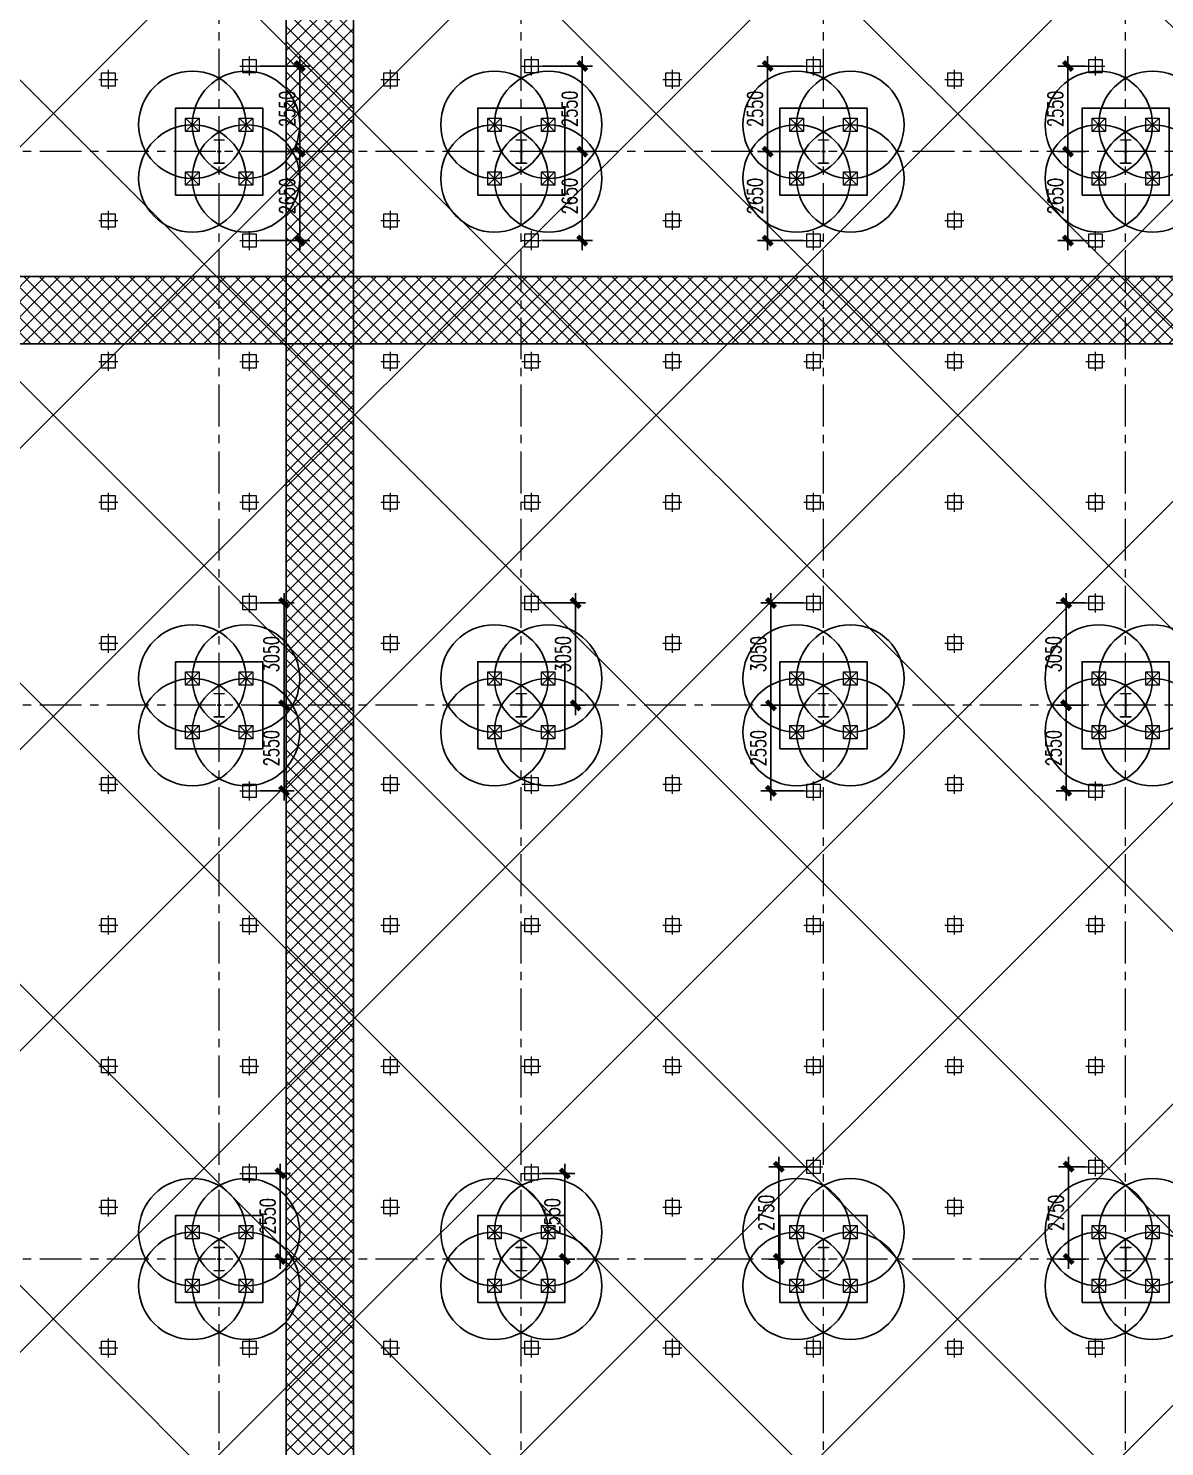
# Model space of a CAD drawing. Extents: x -1201378 to 2367219, y -619313 to 244905.
# Drawn here: x -506441 to -472597, y -53189 to -10925 of the extents above; entities that cross this region are included whole.
import ezdxf

# ---------------------------------------------------------------- set-up
doc = ezdxf.new("R2010")
doc.units = 0
doc.header["$LTSCALE"] = 1000
doc.linetypes.add('CENTER', pattern=[2, 1.25, -0.25, 0.25, -0.25])
doc.layers.get('0').update_dxf_attribs({"linetype": 'CONTINUOUS'})
doc.layers.get('Defpoints').update_dxf_attribs({"linetype": 'CONTINUOUS'})
for name, color, linetype in [('Hatch-一般填充', 252, 'CONTINUOUS'), ('S-DIMZ', 115, 'CONTINUOUS'), ('S-DOTE1', 140, 'CENTER'), ('S-HATCH1-W', 252, 'CONTINUOUS'), ('S-HJD', 97, 'CONTINUOUS')]:
    doc.layers.add(name, color=color, linetype=linetype)
for name, color, linetype, lineweight in [('S-axis', 111, 'CONTINUOUS', 0), ('S-col', 2, 'CONTINUOUS', 0), ('S-dote', 5, 'CENTER', 0), ('S-zhuang', 1, 'CONTINUOUS', 0)]:
    doc.layers.add(name, color=color, linetype=linetype, lineweight=lineweight)
doc.styles.add('SS1', font='tj-romans1.shx', dxfattribs={"width": 0.7, "bigfont": 'tj-hztxt1.shx'})
doc.dimstyles.new('S-150-ARCHI', dxfattribs={"dimscale": 150, "dimtxt": 3, "dimasz": 2, "dimexe": 2, "dimexo": 2, "dimgap": 1, "dimtad": 1, "dimdec": 0, "dimzin": 0, "dimdsep": 46, "dimtxsty": 'SS1', "dimblk1": 'TT', "dimblk2": 'TT', "dimsah": 1, "dimcen": 1, "dimclrd": 256, "dimclre": 256, "dimclrt": 256, "dimadec": 0, "dimazin": 0, "dimtfac": 1, "dimtdec": 0, "dimtix": 1, "dimtmove": 2, "dimatfit": 0, "dimldrblk": 'TT', "dimfxl": 2, "dimtolj": 1, "dimtzin": 0, "dimarcsym": 0})

# ---------------------------------------------------------------- blocks, each defined once
blk = doc.blocks.new('2#轴网')
at = {"layer": 'S-dote'}
for p, q in [((-200758.5, -270787), (-200758.5, -175298.2)), ((-191758.5, -270787), (-191758.5, -175298.2)), ((-182758.5, -270787), (-182758.5, -175298.2)), ((-173758.5, -270787), (-173758.5, -175298.2)), ((-74854.3, -214598.2), (-251154.3, -214598.2)), ((-74854.3, -231098.2), (-251154.3, -231098.2)), ((-74854.3, -247598.2), (-251154.3, -247598.2))]:
    blk.add_line(p, q, dxfattribs=at)
blk = doc.blocks.new('nt66')
at = {"layer": 'S-col'}
blk.add_lwpolyline([(-195790, 766820), (-195490, 766820), (-195490, 766808), (-195636, 766808), (-195636, 766132), (-195490, 766132), (-195490, 766120), (-195790, 766120), (-195790, 766132), (-195644, 766132), (-195644, 766808), (-195790, 766808)], close=True, dxfattribs=at)
blk = doc.blocks.new('33333')
for p in [(-50214, -76900), (-41214, -76900), (-32214, -76900), (-23214, -76900), (-50214, -93400), (-41214, -93400), (-32214, -93400), (-23214, -93400), (-50214, -109900), (-41214, -109900), (-32214, -109900), (-23214, -109900)]:
    blk.add_blockref('nt66', p)
blk = doc.blocks.new('地坪桩')
at = {"layer": 'S-zhuang'}
for p, q in [((173863, 162797), (174429, 162797)), ((174146, 162514), (174146, 163080))]:
    blk.add_line(p, q, dxfattribs=at)
blk.add_lwpolyline([(173946, 162597), (173946, 162997), (174346, 162997), (174346, 162597)], close=True, dxfattribs=at)
blk = doc.blocks.new('S-ZHUANG-400')
at = {"layer": 'S-zhuang'}
for p, q in [((200, -200), (-200, 200)), ((-200, -200), (200, 200))]:
    blk.add_line(p, q, dxfattribs=at)
blk.add_lwpolyline([(-200, 200), (200, 200), (200, -200), (-200, -200)], close=True, dxfattribs=at)
blk = doc.blocks.new('CT4')
at = {"layer": 'Defpoints'}
for centre in [(-100831, -168442), (-99231, -168442), (-100831, -170042), (-99231, -170042)]:
    blk.add_circle(centre, 1600, dxfattribs=at)
at = {"layer": 'S-DOTE1', "ltscale": 0.25}
for p, q in [((-99971, -169242), (-100091, -169242)), ((-100031, -169182), (-100031, -169302))]:
    blk.add_line(p, q, dxfattribs=at)
at = {"layer": 'S-HATCH1-W'}
blk.add_lwpolyline([(-101331, -170542), (-101331, -167942), (-98731, -167942), (-98731, -170542)], close=True, dxfattribs=at)
at = {"layer": 'S-zhuang', "rotation": 90.00000000000001}
for p in [(-100831, -168442), (-99231, -168442), (-100831, -170042), (-99231, -170042)]:
    blk.add_blockref('S-ZHUANG-400', p, dxfattribs=at)
blk = doc.blocks.new('2#主楼桩')
at = {"layer": 'S-zhuang'}
for p in [(-1000727, 154644), (-991727, 154644), (-982727, 154644), (-973727, 154644), (-1000727, 138144), (-991727, 138144), (-982727, 138144), (-973727, 138144), (-1000727, 121644), (-991727, 121644), (-982727, 121644), (-973727, 121644)]:
    blk.add_blockref('CT4', p, dxfattribs=at)
blk = doc.blocks.new('TT')
blk.add_line((-0.97, 0), (0.97, 0))
at = {"const_width": 0.45}
blk.add_lwpolyline([(-0.44, -0.44), (0.44, 0.44)], dxfattribs=at)
blk = doc.blocks.new('*D3212')
at = {"layer": 'Defpoints', "color": 0, "transparency": 16777216}
for p in [(-499858, -45048), (-499858, -47598), (-498937, -47598)]:
    blk.add_point(p, dxfattribs=at)
at = {"layer": 'S-DIMZ', "lineweight": -2, "transparency": 16777216}
for p, q in [((-499558, -45048), (-498637, -45048)), ((-498937, -45348), (-498937, -47298)), ((-499558, -47598), (-498637, -47598))]:
    blk.add_line(p, q, dxfattribs=at)
at = {"layer": 'S-DIMZ', "lineweight": -2, "transparency": 16777216, "xscale": 300, "yscale": 300, "zscale": 300}
for p, rotation in [((-498937, -45048), 90), ((-498937, -47598), 270)]:
    blk.add_blockref('TT', p, dxfattribs=dict(at, rotation=rotation))
at = {"layer": 'S-DIMZ', "transparency": 16777216, "insert": (-499312, -46323), "char_height": 450, "attachment_point": 5, "rotation": 90, "style": 'SS1'}
blk.add_mtext('\\A1;2550', dxfattribs=at)
blk = doc.blocks.new('*D3213')
at = {"layer": 'Defpoints', "color": 0, "transparency": 16777216}
for p in [(-491458, -45048), (-491458, -47598), (-490462, -47598)]:
    blk.add_point(p, dxfattribs=at)
at = {"layer": 'S-DIMZ', "lineweight": -2, "transparency": 16777216}
for p, q in [((-491158, -45048), (-490162, -45048)), ((-490462, -45348), (-490462, -47298)), ((-491158, -47598), (-490162, -47598))]:
    blk.add_line(p, q, dxfattribs=at)
at = {"layer": 'S-DIMZ', "lineweight": -2, "transparency": 16777216, "xscale": 300, "yscale": 300, "zscale": 300}
for p, rotation in [((-490462, -45048), 90), ((-490462, -47598), 270)]:
    blk.add_blockref('TT', p, dxfattribs=dict(at, rotation=rotation))
at = {"layer": 'S-DIMZ', "transparency": 16777216, "insert": (-490837, -46323), "char_height": 450, "attachment_point": 5, "rotation": 90, "style": 'SS1'}
blk.add_mtext('\\A1;2550', dxfattribs=at)
blk = doc.blocks.new('*D3214')
at = {"layer": 'Defpoints', "color": 0, "transparency": 16777216}
for p in [(-483058, -44848), (-484088, -47598), (-483058, -47598)]:
    blk.add_point(p, dxfattribs=at)
at = {"layer": 'S-DIMZ', "lineweight": -2, "transparency": 16777216}
for p, q in [((-483358, -44848), (-484388, -44848)), ((-484088, -45148), (-484088, -47298)), ((-483358, -47598), (-484388, -47598))]:
    blk.add_line(p, q, dxfattribs=at)
at = {"layer": 'S-DIMZ', "lineweight": -2, "transparency": 16777216, "xscale": 300, "yscale": 300, "zscale": 300}
for p, rotation in [((-484088, -44848), 90), ((-484088, -47598), 270)]:
    blk.add_blockref('TT', p, dxfattribs=dict(at, rotation=rotation))
at = {"layer": 'S-DIMZ', "transparency": 16777216, "insert": (-484463, -46223), "char_height": 450, "attachment_point": 5, "rotation": 90, "style": 'SS1'}
blk.add_mtext('\\A1;2750', dxfattribs=at)
blk = doc.blocks.new('*D3215')
at = {"layer": 'Defpoints', "color": 0, "transparency": 16777216}
for p in [(-474658, -44848), (-475457, -47598), (-474658, -47598)]:
    blk.add_point(p, dxfattribs=at)
at = {"layer": 'S-DIMZ', "lineweight": -2, "transparency": 16777216}
for p, q in [((-474958, -44848), (-475757, -44848)), ((-475457, -45148), (-475457, -47298)), ((-474958, -47598), (-475757, -47598))]:
    blk.add_line(p, q, dxfattribs=at)
at = {"layer": 'S-DIMZ', "lineweight": -2, "transparency": 16777216, "xscale": 300, "yscale": 300, "zscale": 300}
for p, rotation in [((-475457, -44848), 90), ((-475457, -47598), 270)]:
    blk.add_blockref('TT', p, dxfattribs=dict(at, rotation=rotation))
at = {"layer": 'S-DIMZ', "transparency": 16777216, "insert": (-475832, -46223), "char_height": 450, "attachment_point": 5, "rotation": 90, "style": 'SS1'}
blk.add_mtext('\\A1;2750', dxfattribs=at)
blk = doc.blocks.new('*D3222')
at = {"layer": 'Defpoints', "color": 0, "transparency": 16777216}
for p in [(-499858, -31098), (-498827, -31098), (-499858, -33648)]:
    blk.add_point(p, dxfattribs=at)
at = {"layer": 'S-DIMZ', "lineweight": -2, "transparency": 16777216}
for p, q in [((-499558, -31098), (-498527, -31098)), ((-498827, -33348), (-498827, -31398)), ((-499558, -33648), (-498527, -33648))]:
    blk.add_line(p, q, dxfattribs=at)
at = {"layer": 'S-DIMZ', "lineweight": -2, "transparency": 16777216, "xscale": 300, "yscale": 300, "zscale": 300}
for p, rotation in [((-498827, -31098), 90), ((-498827, -33648), 270)]:
    blk.add_blockref('TT', p, dxfattribs=dict(at, rotation=rotation))
at = {"layer": 'S-DIMZ', "transparency": 16777216, "insert": (-499202, -32373), "char_height": 450, "attachment_point": 5, "rotation": 90, "style": 'SS1'}
blk.add_mtext('\\A1;2550', dxfattribs=at)
blk = doc.blocks.new('*D3223')
at = {"layer": 'Defpoints', "color": 0, "transparency": 16777216}
for p in [(-484323, -31098), (-483058, -31098), (-483058, -33648)]:
    blk.add_point(p, dxfattribs=at)
at = {"layer": 'S-DIMZ', "lineweight": -2, "transparency": 16777216}
for p, q in [((-483358, -31098), (-484623, -31098)), ((-484323, -33348), (-484323, -31398)), ((-483358, -33648), (-484623, -33648))]:
    blk.add_line(p, q, dxfattribs=at)
at = {"layer": 'S-DIMZ', "lineweight": -2, "transparency": 16777216, "xscale": 300, "yscale": 300, "zscale": 300}
for p, rotation in [((-484323, -31098), 90), ((-484323, -33648), 270)]:
    blk.add_blockref('TT', p, dxfattribs=dict(at, rotation=rotation))
at = {"layer": 'S-DIMZ', "transparency": 16777216, "insert": (-484698, -32373), "char_height": 450, "attachment_point": 5, "rotation": 90, "style": 'SS1'}
blk.add_mtext('\\A1;2550', dxfattribs=at)
blk = doc.blocks.new('*D3224')
at = {"layer": 'Defpoints', "color": 0, "transparency": 16777216}
for p in [(-475531, -31098), (-474658, -31098), (-474658, -33648)]:
    blk.add_point(p, dxfattribs=at)
at = {"layer": 'S-DIMZ', "lineweight": -2, "transparency": 16777216}
for p, q in [((-474958, -31098), (-475831, -31098)), ((-475531, -33348), (-475531, -31398)), ((-474958, -33648), (-475831, -33648))]:
    blk.add_line(p, q, dxfattribs=at)
at = {"layer": 'S-DIMZ', "lineweight": -2, "transparency": 16777216, "xscale": 300, "yscale": 300, "zscale": 300}
for p, rotation in [((-475531, -31098), 90), ((-475531, -33648), 270)]:
    blk.add_blockref('TT', p, dxfattribs=dict(at, rotation=rotation))
at = {"layer": 'S-DIMZ', "transparency": 16777216, "insert": (-475906, -32373), "char_height": 450, "attachment_point": 5, "rotation": 90, "style": 'SS1'}
blk.add_mtext('\\A1;2550', dxfattribs=at)
blk = doc.blocks.new('*D3236')
at = {"layer": 'Defpoints', "color": 0, "transparency": 16777216}
for p in [(-499858, -28048), (-499858, -31098), (-498827, -31098)]:
    blk.add_point(p, dxfattribs=at)
at = {"layer": 'S-DIMZ', "lineweight": -2, "transparency": 16777216}
for p, q in [((-499558, -28048), (-498527, -28048)), ((-498827, -28348), (-498827, -30798)), ((-499558, -31098), (-498527, -31098))]:
    blk.add_line(p, q, dxfattribs=at)
at = {"layer": 'S-DIMZ', "lineweight": -2, "transparency": 16777216, "xscale": 300, "yscale": 300, "zscale": 300}
for p, rotation in [((-498827, -28048), 90), ((-498827, -31098), 270)]:
    blk.add_blockref('TT', p, dxfattribs=dict(at, rotation=rotation))
at = {"layer": 'S-DIMZ', "transparency": 16777216, "insert": (-499202, -29573), "char_height": 450, "attachment_point": 5, "rotation": 90, "style": 'SS1'}
blk.add_mtext('\\A1;3050', dxfattribs=at)
blk = doc.blocks.new('*D3237')
at = {"layer": 'Defpoints', "color": 0, "transparency": 16777216}
for p in [(-491458, -28048), (-491458, -31098), (-490143, -31098)]:
    blk.add_point(p, dxfattribs=at)
at = {"layer": 'S-DIMZ', "lineweight": -2, "transparency": 16777216}
for p, q in [((-491158, -28048), (-489843, -28048)), ((-490143, -28348), (-490143, -30798)), ((-491158, -31098), (-489843, -31098))]:
    blk.add_line(p, q, dxfattribs=at)
at = {"layer": 'S-DIMZ', "lineweight": -2, "transparency": 16777216, "xscale": 300, "yscale": 300, "zscale": 300}
for p, rotation in [((-490143, -28048), 90), ((-490143, -31098), 270)]:
    blk.add_blockref('TT', p, dxfattribs=dict(at, rotation=rotation))
at = {"layer": 'S-DIMZ', "transparency": 16777216, "insert": (-490518, -29573), "char_height": 450, "attachment_point": 5, "rotation": 90, "style": 'SS1'}
blk.add_mtext('\\A1;3050', dxfattribs=at)
blk = doc.blocks.new('*D3238')
at = {"layer": 'Defpoints', "color": 0, "transparency": 16777216}
for p in [(-483058, -28048), (-484323, -31098), (-483058, -31098)]:
    blk.add_point(p, dxfattribs=at)
at = {"layer": 'S-DIMZ', "lineweight": -2, "transparency": 16777216}
for p, q in [((-483358, -28048), (-484623, -28048)), ((-484323, -28348), (-484323, -30798)), ((-483358, -31098), (-484623, -31098))]:
    blk.add_line(p, q, dxfattribs=at)
at = {"layer": 'S-DIMZ', "lineweight": -2, "transparency": 16777216, "xscale": 300, "yscale": 300, "zscale": 300}
for p, rotation in [((-484323, -28048), 90), ((-484323, -31098), 270)]:
    blk.add_blockref('TT', p, dxfattribs=dict(at, rotation=rotation))
at = {"layer": 'S-DIMZ', "transparency": 16777216, "insert": (-484698, -29573), "char_height": 450, "attachment_point": 5, "rotation": 90, "style": 'SS1'}
blk.add_mtext('\\A1;3050', dxfattribs=at)
blk = doc.blocks.new('*D3239')
at = {"layer": 'Defpoints', "color": 0, "transparency": 16777216}
for p in [(-474658, -28048), (-475531, -31098), (-474658, -31098)]:
    blk.add_point(p, dxfattribs=at)
at = {"layer": 'S-DIMZ', "lineweight": -2, "transparency": 16777216}
for p, q in [((-474958, -28048), (-475831, -28048)), ((-475531, -28348), (-475531, -30798)), ((-474958, -31098), (-475831, -31098))]:
    blk.add_line(p, q, dxfattribs=at)
at = {"layer": 'S-DIMZ', "lineweight": -2, "transparency": 16777216, "xscale": 300, "yscale": 300, "zscale": 300}
for p, rotation in [((-475531, -28048), 90), ((-475531, -31098), 270)]:
    blk.add_blockref('TT', p, dxfattribs=dict(at, rotation=rotation))
at = {"layer": 'S-DIMZ', "transparency": 16777216, "insert": (-475906, -29573), "char_height": 450, "attachment_point": 5, "rotation": 90, "style": 'SS1'}
blk.add_mtext('\\A1;3050', dxfattribs=at)
blk = doc.blocks.new('*D3250')
at = {"layer": 'Defpoints', "color": 0, "transparency": 16777216}
for p in [(-499858, -14598), (-498358, -14598), (-499858, -17248)]:
    blk.add_point(p, dxfattribs=at)
at = {"layer": 'S-DIMZ', "lineweight": -2, "transparency": 16777216}
for p, q in [((-499558, -14598), (-498058, -14598)), ((-498358, -16948), (-498358, -14898)), ((-499558, -17248), (-498058, -17248))]:
    blk.add_line(p, q, dxfattribs=at)
at = {"layer": 'S-DIMZ', "lineweight": -2, "transparency": 16777216, "xscale": 300, "yscale": 300, "zscale": 300}
for p, rotation in [((-498358, -14598), 90), ((-498358, -17248), 270)]:
    blk.add_blockref('TT', p, dxfattribs=dict(at, rotation=rotation))
at = {"layer": 'S-DIMZ', "transparency": 16777216, "insert": (-498733, -15923), "char_height": 450, "attachment_point": 5, "rotation": 90, "style": 'SS1'}
blk.add_mtext('\\A1;2650', dxfattribs=at)
blk = doc.blocks.new('*D3251')
at = {"layer": 'Defpoints', "color": 0, "transparency": 16777216}
for p in [(-499858, -12048), (-498358, -12048), (-499858, -14598)]:
    blk.add_point(p, dxfattribs=at)
at = {"layer": 'S-DIMZ', "lineweight": -2, "transparency": 16777216}
for p, q in [((-499558, -12048), (-498058, -12048)), ((-498358, -14298), (-498358, -12348)), ((-499558, -14598), (-498058, -14598))]:
    blk.add_line(p, q, dxfattribs=at)
at = {"layer": 'S-DIMZ', "lineweight": -2, "transparency": 16777216, "xscale": 300, "yscale": 300, "zscale": 300}
for p, rotation in [((-498358, -12048), 90), ((-498358, -14598), 270)]:
    blk.add_blockref('TT', p, dxfattribs=dict(at, rotation=rotation))
at = {"layer": 'S-DIMZ', "transparency": 16777216, "insert": (-498733, -13323), "char_height": 450, "attachment_point": 5, "rotation": 90, "style": 'SS1'}
blk.add_mtext('\\A1;2550', dxfattribs=at)
blk = doc.blocks.new('*D3252')
at = {"layer": 'Defpoints', "color": 0, "transparency": 16777216}
for p in [(-491458, -14598), (-489942, -14598), (-491458, -17248)]:
    blk.add_point(p, dxfattribs=at)
at = {"layer": 'S-DIMZ', "lineweight": -2, "transparency": 16777216}
for p, q in [((-491158, -14598), (-489642, -14598)), ((-489942, -16948), (-489942, -14898)), ((-491158, -17248), (-489642, -17248))]:
    blk.add_line(p, q, dxfattribs=at)
at = {"layer": 'S-DIMZ', "lineweight": -2, "transparency": 16777216, "xscale": 300, "yscale": 300, "zscale": 300}
for p, rotation in [((-489942, -14598), 90), ((-489942, -17248), 270)]:
    blk.add_blockref('TT', p, dxfattribs=dict(at, rotation=rotation))
at = {"layer": 'S-DIMZ', "transparency": 16777216, "insert": (-490317, -15923), "char_height": 450, "attachment_point": 5, "rotation": 90, "style": 'SS1'}
blk.add_mtext('\\A1;2650', dxfattribs=at)
blk = doc.blocks.new('*D3253')
at = {"layer": 'Defpoints', "color": 0, "transparency": 16777216}
for p in [(-491458, -12048), (-489942, -12048), (-491458, -14598)]:
    blk.add_point(p, dxfattribs=at)
at = {"layer": 'S-DIMZ', "lineweight": -2, "transparency": 16777216}
for p, q in [((-491158, -12048), (-489642, -12048)), ((-489942, -14298), (-489942, -12348)), ((-491158, -14598), (-489642, -14598))]:
    blk.add_line(p, q, dxfattribs=at)
at = {"layer": 'S-DIMZ', "lineweight": -2, "transparency": 16777216, "xscale": 300, "yscale": 300, "zscale": 300}
for p, rotation in [((-489942, -12048), 90), ((-489942, -14598), 270)]:
    blk.add_blockref('TT', p, dxfattribs=dict(at, rotation=rotation))
at = {"layer": 'S-DIMZ', "transparency": 16777216, "insert": (-490317, -13323), "char_height": 450, "attachment_point": 5, "rotation": 90, "style": 'SS1'}
blk.add_mtext('\\A1;2550', dxfattribs=at)
blk = doc.blocks.new('*D3254')
at = {"layer": 'Defpoints', "color": 0, "transparency": 16777216}
for p in [(-484421, -14598), (-483058, -14598), (-483058, -17248)]:
    blk.add_point(p, dxfattribs=at)
at = {"layer": 'S-DIMZ', "lineweight": -2, "transparency": 16777216}
for p, q in [((-483358, -14598), (-484721, -14598)), ((-484421, -16948), (-484421, -14898)), ((-483358, -17248), (-484721, -17248))]:
    blk.add_line(p, q, dxfattribs=at)
at = {"layer": 'S-DIMZ', "lineweight": -2, "transparency": 16777216, "xscale": 300, "yscale": 300, "zscale": 300}
for p, rotation in [((-484421, -14598), 90), ((-484421, -17248), 270)]:
    blk.add_blockref('TT', p, dxfattribs=dict(at, rotation=rotation))
at = {"layer": 'S-DIMZ', "transparency": 16777216, "insert": (-484796, -15923), "char_height": 450, "attachment_point": 5, "rotation": 90, "style": 'SS1'}
blk.add_mtext('\\A1;2650', dxfattribs=at)
blk = doc.blocks.new('*D3255')
at = {"layer": 'Defpoints', "color": 0, "transparency": 16777216}
for p in [(-484421, -12048), (-483058, -12048), (-483058, -14598)]:
    blk.add_point(p, dxfattribs=at)
at = {"layer": 'S-DIMZ', "lineweight": -2, "transparency": 16777216}
for p, q in [((-483358, -12048), (-484721, -12048)), ((-484421, -14298), (-484421, -12348)), ((-483358, -14598), (-484721, -14598))]:
    blk.add_line(p, q, dxfattribs=at)
at = {"layer": 'S-DIMZ', "lineweight": -2, "transparency": 16777216, "xscale": 300, "yscale": 300, "zscale": 300}
for p, rotation in [((-484421, -12048), 90), ((-484421, -14598), 270)]:
    blk.add_blockref('TT', p, dxfattribs=dict(at, rotation=rotation))
at = {"layer": 'S-DIMZ', "transparency": 16777216, "insert": (-484796, -13323), "char_height": 450, "attachment_point": 5, "rotation": 90, "style": 'SS1'}
blk.add_mtext('\\A1;2550', dxfattribs=at)
blk = doc.blocks.new('*D3256')
at = {"layer": 'Defpoints', "color": 0, "transparency": 16777216}
for p in [(-475477, -14598), (-474658, -14598), (-474658, -17248)]:
    blk.add_point(p, dxfattribs=at)
at = {"layer": 'S-DIMZ', "lineweight": -2, "transparency": 16777216}
for p, q in [((-474958, -14598), (-475777, -14598)), ((-475477, -16948), (-475477, -14898)), ((-474958, -17248), (-475777, -17248))]:
    blk.add_line(p, q, dxfattribs=at)
at = {"layer": 'S-DIMZ', "lineweight": -2, "transparency": 16777216, "xscale": 300, "yscale": 300, "zscale": 300}
for p, rotation in [((-475477, -14598), 90), ((-475477, -17248), 270)]:
    blk.add_blockref('TT', p, dxfattribs=dict(at, rotation=rotation))
at = {"layer": 'S-DIMZ', "transparency": 16777216, "insert": (-475852, -15923), "char_height": 450, "attachment_point": 5, "rotation": 90, "style": 'SS1'}
blk.add_mtext('\\A1;2650', dxfattribs=at)
blk = doc.blocks.new('*D3257')
at = {"layer": 'Defpoints', "color": 0, "transparency": 16777216}
for p in [(-475477, -12048), (-474658, -12048), (-474658, -14598)]:
    blk.add_point(p, dxfattribs=at)
at = {"layer": 'S-DIMZ', "lineweight": -2, "transparency": 16777216}
for p, q in [((-474958, -12048), (-475777, -12048)), ((-475477, -14298), (-475477, -12348)), ((-474958, -14598), (-475777, -14598))]:
    blk.add_line(p, q, dxfattribs=at)
at = {"layer": 'S-DIMZ', "lineweight": -2, "transparency": 16777216, "xscale": 300, "yscale": 300, "zscale": 300}
for p, rotation in [((-475477, -12048), 90), ((-475477, -14598), 270)]:
    blk.add_blockref('TT', p, dxfattribs=dict(at, rotation=rotation))
at = {"layer": 'S-DIMZ', "transparency": 16777216, "insert": (-475852, -13323), "char_height": 450, "attachment_point": 5, "rotation": 90, "style": 'SS1'}
blk.add_mtext('\\A1;2550', dxfattribs=at)

msp = doc.modelspace()

# ---------------------------------------------------------------- hatches: boundary and pattern name
at = {"layer": 'Hatch-一般填充'}
h = msp.add_hatch(dxfattribs=at)
h.set_pattern_fill('ANSI37', color=256, scale=2000)
h.set_pattern_definition([(45, (-600000, 0), (-4490.13, 4490.13), []), (135, (-600000, 0), (-4490.13, -4490.13), [])])
edge = h.paths.add_edge_path()
edge.add_line((-509758.5, 18401.8), (-509758.5, -64098.2))
edge.add_line((-509758.5, -64098.2), (-410758.5, -64098.2))
edge.add_line((-410758.5, -64098.2), (-410758.5, 18401.8))
edge.add_line((-410758.5, 18401.8), (-509758.5, 18401.8))
at = {"layer": 'S-HJD'}
h = msp.add_hatch(dxfattribs=at)
h.set_pattern_fill('ANSI37', color=256, scale=100, angle=-180)
h.paths.add_polyline_path([(-498758.5, -64098.2), (-496758.5, -64098.2), (-496758.5, 18401.8), (-498758.5, 18401.8)])
h = msp.add_hatch(dxfattribs=at)
h.set_pattern_fill('ANSI37', color=256, scale=100, angle=-180)
h.paths.add_polyline_path([(-511758.5, -18323.2), (-511758.5, -19923.2), (-531127, -19923.2), (-531772.4, -21923.2), (-509758.5, -21923.2), (-509758.5, -20323.2), (-383758.5, -20323.2), (-383758.5, -18323.2)])

# ---------------------------------------------------------------- linework, layer by layer
msp.add_lwpolyline([(-498758.5, -64098.2), (-496758.5, -64098.2), (-496758.5, 18401.8), (-498758.5, 18401.8)], close=True, dxfattribs=at)
msp.add_lwpolyline([(-511758.5, -18323.2), (-511758.5, -19923.2), (-531127, -19923.2), (-531772.4, -21923.2), (-509758.5, -21923.2), (-509758.5, -20323.2), (-383758.5, -20323.2), (-383758.5, -18323.2), (-511758.5, -18323.2)], dxfattribs=at)

# ---------------------------------------------------------------- block references
at = {"layer": 'S-axis'}
msp.add_blockref('2#轴网', (-300000, 200000), dxfattribs=at)
at = {"layer": 'S-col'}
for name, p in [('2#主楼桩', (600000, 0)), ('33333', (-254904.3, -704168.2))]:
    msp.add_blockref(name, p, dxfattribs=at)
at = {"layer": 'S-zhuang'}
for p in [(-674004.4, -174845.2), (-665604.4, -174845.2), (-657204.4, -174845.2), (-648804.4, -174845.2), (-678204.4, -175245.2), (-669804.4, -175245.2), (-661404.4, -175245.2), (-653004.4, -175245.2), (-678204.4, -179445.2), (-669804.4, -179445.2), (-661404.4, -179445.2), (-653004.4, -179445.2), (-674004.4, -180045.2), (-665604.4, -180045.2), (-657204.4, -180045.2), (-648804.4, -180045.2), (-678204.4, -183645.2), (-674004.4, -183645.2), (-669804.4, -183645.2), (-665604.4, -183645.2), (-661404.4, -183645.2), (-657204.4, -183645.2), (-653004.4, -183645.2), (-648804.4, -183645.2), (-678204.4, -187845.2), (-674004.4, -187845.2), (-669804.4, -187845.2), (-665604.4, -187845.2), (-661404.4, -187845.2), (-657204.4, -187845.2), (-653004.4, -187845.2), (-648804.4, -187845.2), (-674004.4, -190845.2), (-665604.4, -190845.2), (-657204.4, -190845.2), (-648804.4, -190845.2), (-678204.4, -192045.2), (-669804.4, -192045.2), (-661404.4, -192045.2), (-653004.4, -192045.2), (-678204.4, -196245.2), (-674004.4, -196445.2), (-669804.4, -196245.2), (-665604.4, -196245.2), (-661404.4, -196245.2), (-657204.4, -196445.2), (-653004.4, -196245.2), (-648804.4, -196445.2), (-678204.4, -200445.2), (-674004.4, -200445.2), (-669804.4, -200445.2), (-665604.4, -200445.2), (-661404.4, -200445.2), (-657204.4, -200445.2), (-653004.4, -200445.2), (-648804.4, -200445.2), (-678204.4, -204645.2), (-674004.4, -204645.2), (-669804.4, -204645.2), (-665604.4, -204645.2), (-661404.4, -204645.2), (-657204.4, -204645.2), (-653004.4, -204645.2), (-648804.4, -204645.2), (-674004.4, -207845.2), (-665604.4, -207845.2), (-657204.4, -207645.2), (-648804.4, -207645.2), (-678204.4, -208845.2), (-669804.4, -208845.2), (-661404.4, -208845.2), (-653004.4, -208845.2), (-678204.4, -213045.2), (-674004.4, -213045.2), (-669804.4, -213045.2), (-665604.4, -213045.2), (-661404.4, -213045.2), (-657204.4, -213045.2), (-653004.4, -213045.2), (-648804.4, -213045.2)]:
    msp.add_blockref('地坪桩', p, dxfattribs=at)

# ---------------------------------------------------------------- dimensions: what is measured, and where the dimension line sits
at = {"layer": 'S-DIMZ'}
for base, p1, p2, picture, middle in [((-498358.5, -12048.2), (-499858.5, -14598.2), (-499858.5, -12048.2), '*D3251', (-498733.5, -13323.2)), ((-489942, -12048.2), (-491458.5, -14598.2), (-491458.5, -12048.2), '*D3253', (-490317, -13323.2)), ((-484420.9, -12048.2), (-483058.5, -14598.2), (-483058.5, -12048.2), '*D3255', (-484795.9, -13323.2)), ((-475477.4, -12048.2), (-474658.5, -14598.2), (-474658.5, -12048.2), '*D3257', (-475852.4, -13323.2)), ((-498358.5, -14598.2), (-499858.5, -17248.2), (-499858.5, -14598.2), '*D3250', (-498733.5, -15923.2)), ((-489942, -14598.2), (-491458.5, -17248.2), (-491458.5, -14598.2), '*D3252', (-490317, -15923.2)), ((-484420.9, -14598.2), (-483058.5, -17248.2), (-483058.5, -14598.2), '*D3254', (-484795.9, -15923.2)), ((-475477.4, -14598.2), (-474658.5, -17248.2), (-474658.5, -14598.2), '*D3256', (-475852.4, -15923.2)), ((-498827.4, -31098.2), (-499858.5, -28048.2), (-499858.5, -31098.2), '*D3236', (-499202.4, -29573.2)), ((-490142.7, -31098.2), (-491458.5, -28048.2), (-491458.5, -31098.2), '*D3237', (-490517.7, -29573.2)), ((-484322.9, -31098.2), (-483058.5, -28048.2), (-483058.5, -31098.2), '*D3238', (-484697.9, -29573.2)), ((-475530.8, -31098.2), (-474658.5, -28048.2), (-474658.5, -31098.2), '*D3239', (-475905.8, -29573.2)), ((-498827.4, -31098.2), (-499858.5, -33648.2), (-499858.5, -31098.2), '*D3222', (-499202.4, -32373.2)), ((-484322.9, -31098.2), (-483058.5, -33648.2), (-483058.5, -31098.2), '*D3223', (-484697.9, -32373.2)), ((-475530.8, -31098.2), (-474658.5, -33648.2), (-474658.5, -31098.2), '*D3224', (-475905.8, -32373.2)), ((-498937.2, -47598.2), (-499858.5, -45048.2), (-499858.5, -47598.2), '*D3212', (-499312.2, -46323.2)), ((-490461.5, -47598.2), (-491458.5, -45048.2), (-491458.5, -47598.2), '*D3213', (-490836.5, -46323.2)), ((-484087.6, -47598.2), (-483058.5, -44848.2), (-483058.5, -47598.2), '*D3214', (-484462.6, -46223.2)), ((-475457.5, -47598.2), (-474658.5, -44848.2), (-474658.5, -47598.2), '*D3215', (-475832.5, -46223.2))]:
    dim = msp.add_linear_dim(base=base, p1=p1, p2=p2, angle=90, dimstyle='S-150-ARCHI', dxfattribs=at)
    dim.commit()
    dim.dimension.update_dxf_attribs({"geometry": picture, "text_midpoint": middle})

doc.saveas('drawing.dxf')
